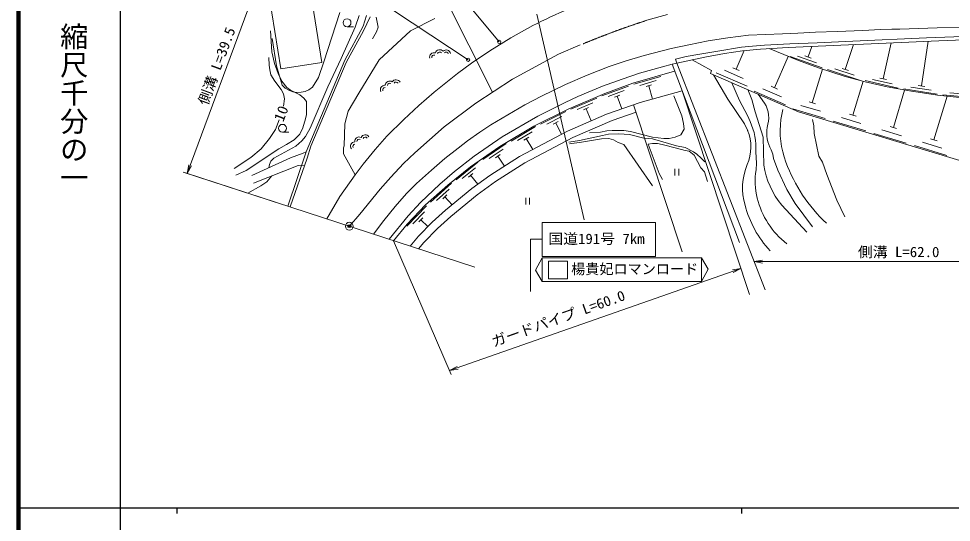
# Model space of a CAD drawing. Units: millimetres, scale not verified. Extents: x 40000 to 680000, y 20000 to 380000.
# Drawn here: x 40000 to 205144, y 202409 to 291668 of the extents above; entities that cross this region are included whole.
import ezdxf
from ezdxf.enums import TextEntityAlignment as Align

# ---------------------------------------------------------------- set-up
doc = ezdxf.new("R2010")
doc.units = ezdxf.units.MM
doc.header["$LTSCALE"] = 1000
doc.header["$PDMODE"] = 32
doc.header["$PDSIZE"] = 500
doc.linetypes.add('CHAIN', pattern=[18.5, 12, -1.5, 3.5, -1.5])
for name, color, linetype, lineweight in [('M-BGD', 7, 'Continuous', 13), ('M-BMK', 2, 'CHAIN', 13), ('M-STR-HTXT', 7, 'Continuous', 13), ('M-TTL', 2, 'Continuous', 140), ('M-TTL-BAND', 7, 'Continuous', 25), ('M-WORK', 1, 'Continuous', 13)]:
    doc.layers.add(name, color=color, linetype=linetype, lineweight=lineweight)
doc.layers.add('M-OTRS', color=6, linetype='Continuous')
doc.styles.add('@ＭＳ ゴシック', font='')
doc.styles.add('ＭＳ ゴシック', font='')
doc.styles.get('@ＭＳ ゴシック').set_extended_font_data('@MS Gothic')
doc.styles.get('ＭＳ ゴシック').set_extended_font_data('MS Gothic')

# ---------------------------------------------------------------- blocks, each defined once
blk = doc.blocks.new('open_arrow')
at = {"color": 0, "linetype": 'Continuous', "lineweight": -2}
blk.add_lwpolyline([(7.5, 1.25), (0, 0), (7.5, -1.25)], dxfattribs=at)

msp = doc.modelspace()

# ---------------------------------------------------------------- linework, layer by layer
at = {"layer": 'M-BGD'}
msp.add_circle((98553, 254882), 700, dxfattribs=at)
at = {"layer": 'M-BMK'}
for p, q in [((151229, 291371), (154866, 292391)), ((135600, 285372), (139447, 286999)), ((127414, 280951), (135600, 285372)), ((120952, 276675), (127414, 280951)), ((115341, 272473), (120952, 276675)), ((110143, 267882), (115341, 272473)), ((108168, 265977), (110143, 267882)), ((105912, 263583), (108168, 265977)), ((104021, 261449), (105912, 263583)), ((100398, 256999), (104021, 261449)), ((98553, 254882), (100398, 256999))]:
    msp.add_line(p, q, dxfattribs=at)
msp.add_arc((197267, 149266), 149377, 107.95087, 112.77234, dxfattribs=at)
at = {"layer": 'M-OTRS'}
msp.add_point((98553, 254882), dxfattribs=at)
at = {"layer": 'M-STR-HTXT'}
for p, q in [((101108, 324270), (123885, 278616)), ((69856, 264251), (83497, 301089)), ((156543, 283768), (172172, 243592)), ((157468, 278874), (169396, 242789)), ((86696, 258754), (69143, 264484)), ((106391, 252323), (116608, 228616)), ((170221, 248607), (221781, 248607)), ((116312, 229304), (167871, 247405))]:
    msp.add_line(p, q, dxfattribs=at)
for points in [[(171721, 248857), (170221, 248607), (171721, 248357)], [(166538, 246672), (167871, 247405), (166372, 247144)], [(117644, 230037), (116312, 229304), (117810, 229565)]]:
    msp.add_lwpolyline(points, dxfattribs=at)
at = {"layer": 'M-TTL'}
msp.add_line((40000, 380000), (40000, 20000), dxfattribs=at)
at = {"layer": 'M-TTL-BAND'}
for p, q in [((58000, 370000), (58000, 20000)), ((40000, 205000), (579000, 205000)), ((68000, 205000), (68000, 204000)), ((168000, 205000), (168000, 204000))]:
    msp.add_line(p, q, dxfattribs=at)
at = {"layer": 'M-WORK'}
for p, q in [((94793, 324081), (125095, 287552)), ((80246, 310451), (119569, 284376)), ((94057, 283991), (96840, 292770)), ((131752, 292477), (140125, 256020)), ((99612, 290152), (100320, 292251)), ((101603, 292231), (101009, 290350)), ((101061, 289483), (102251, 291985)), ((103307, 291903), (103654, 290131)), ((109401, 289496), (113714, 291702)), ((84820, 285795), (84570, 289497)), ((97130, 284582), (99612, 290152)), ((101009, 290350), (97763, 284315)), ((97976, 283921), (101061, 289483)), ((98144, 290234), (99265, 290234)), ((103344, 289325), (102637, 288098)), ((103654, 290131), (103344, 289325)), ((103814, 284350), (109401, 289496)), ((127162, 288278), (131032, 290430)), ((175256, 288993), (177987, 289101)), ((177987, 289101), (181111, 289260)), ((181111, 289260), (184946, 289418)), ((184946, 289418), (189457, 289579)), ((189457, 289579), (192580, 289728)), ((192580, 289728), (194613, 289789)), ((194613, 289789), (196001, 289789)), ((196001, 289789), (202626, 290040)), ((200727, 288251), (224654, 289102)), ((202626, 290040), (209319, 290139)), ((84889, 288155), (85659, 283314)), ((123415, 285936), (127162, 288278)), ((158657, 287053), (162058, 287747)), ((162058, 287747), (165597, 288267)), ((165597, 288267), (169206, 288718)), ((169206, 288718), (175256, 288993)), ((176260, 286547), (202932, 287756)), ((176533, 287222), (181409, 287396)), ((181409, 287396), (187690, 287656)), ((187690, 287656), (200727, 288251)), ((193051, 280994), (194518, 287375)), ((199844, 279745), (201036, 287670)), ((202932, 287756), (230673, 288810)), ((85308, 283736), (84820, 285795)), ((120187, 283749), (123415, 285936)), ((150762, 285144), (155516, 286376)), ((155516, 286376), (158657, 287053)), ((160613, 285383), (163774, 285916)), ((163774, 285916), (168014, 286594)), ((164991, 285493), (168142, 285971)), ((167032, 282723), (168461, 286001)), ((168014, 286594), (169935, 286780)), ((168142, 285971), (171347, 286272)), ((169935, 286780), (172042, 286992)), ((171347, 286272), (176260, 286547)), ((172042, 286992), (176533, 287222)), ((172862, 286357), (178069, 284221)), ((179764, 284893), (180418, 286735)), ((186368, 282661), (187818, 287071)), ((84297, 284759), (84357, 283448)), ((97763, 284315), (90894, 268071)), ((94736, 279603), (97130, 284582)), ((100225, 278466), (103814, 284350)), ((144551, 283183), (147379, 284138)), ((147379, 284138), (150762, 285144)), ((155687, 283581), (161504, 284855)), ((156277, 284458), (158197, 284949)), ((156543, 283768), (156277, 284458)), ((158197, 284949), (160613, 285383)), ((159270, 284366), (162689, 282501)), ((161504, 284855), (164991, 285493)), ((173808, 279433), (176226, 284977)), ((176602, 284955), (182256, 282946)), ((181292, 283819), (177900, 285024)), ((178069, 284221), (181630, 282956)), ((180329, 284692), (179198, 285093)), ((84357, 283448), (84456, 282580)), ((84456, 282580), (84667, 281700)), ((85928, 281965), (85308, 283736)), ((85659, 283314), (86631, 279879)), ((91718, 269054), (97976, 283921)), ((93068, 281249), (94057, 283991)), ((117724, 281945), (120187, 283749)), ((140664, 281674), (144551, 283183)), ((149952, 281984), (154030, 283147)), ((154030, 283147), (155687, 283581)), ((155687, 283581), (167638, 251984)), ((162689, 282501), (162485, 281969)), ((168282, 281087), (164982, 282526)), ((167582, 282484), (166482, 282963)), ((180518, 276732), (182331, 282725)), ((181630, 282956), (186330, 281410)), ((183206, 282648), (188905, 280774)), ((187922, 281624), (184502, 282748)), ((186938, 282473), (185798, 282848)), ((84667, 281700), (85385, 280560)), ((86583, 280602), (85928, 281965)), ((92044, 279514), (93068, 281249)), ((113556, 278626), (117724, 281945)), ((136812, 280008), (140664, 281674)), ((143377, 279729), (146847, 280961)), ((146847, 280961), (149952, 281984)), ((148740, 280213), (156154, 282348)), ((153703, 281434), (148898, 280050)), ((162485, 281969), (178076, 275172)), ((165581, 277408), (163030, 281732)), ((163482, 282089), (168982, 279691)), ((186330, 281410), (189890, 280489)), ((194694, 280103), (191185, 280909)), ((193636, 280859), (192467, 281128)), ((85385, 280560), (86464, 279098)), ((86464, 279098), (86885, 278329)), ((87504, 279469), (86583, 280602)), ((88150, 279000), (87504, 279469)), ((91593, 272289), (94736, 279603)), ((132576, 277958), (136812, 280008)), ((139021, 277872), (143377, 279729)), ((147969, 279721), (143268, 278017)), ((143761, 278409), (148740, 280213)), ((149998, 279847), (152880, 280677)), ((151097, 279643), (152058, 279920)), ((151577, 279781), (152257, 277422)), ((166299, 280307), (167632, 277172)), ((175059, 277797), (171759, 279236)), ((174358, 279193), (173258, 279673)), ((187696, 274559), (189520, 280585)), ((189890, 280489), (193763, 279599)), ((189904, 280691), (195751, 279347)), ((193763, 279599), (197730, 278849)), ((196728, 279202), (202661, 278309)), ((201549, 278982), (197989, 279518)), ((200437, 279655), (199250, 279834)), ((86885, 278329), (87075, 277464)), ((87075, 277464), (86910, 276136)), ((89793, 278172), (88150, 279000)), ((90501, 277597), (89793, 278172)), ((90938, 277005), (90501, 277597)), ((98366, 275244), (100225, 278466)), ((110832, 276284), (113556, 278626)), ((129649, 276401), (132576, 277958)), ((136748, 276779), (139021, 277872)), ((137272, 275650), (143761, 278409)), ((142370, 277600), (137768, 275643)), ((144378, 277888), (147199, 278910)), ((145489, 277758), (146429, 278099)), ((145959, 277929), (146778, 275669)), ((150047, 276806), (157468, 278874)), ((157419, 274472), (155981, 277967)), ((169098, 279086), (169837, 277369)), ((170259, 278798), (175759, 276401)), ((170938, 278284), (172087, 276700)), ((194875, 272387), (196879, 279010)), ((197730, 278849), (202711, 278100)), ((202053, 270215), (204384, 277917)), ((202711, 278100), (206584, 277678)), ((203639, 278151), (209613, 277599)), ((208465, 278207), (204880, 278538)), ((90963, 274699), (90938, 277005)), ((108177, 273820), (110832, 276284)), ((123628, 272862), (129649, 276401)), ((131942, 274385), (136748, 276779)), ((138884, 275575), (141645, 276748)), ((140000, 275506), (140920, 275897)), ((144113, 274741), (150047, 276806)), ((148883, 276401), (157501, 250318)), ((168521, 273051), (165581, 277408)), ((167632, 277172), (169057, 274507)), ((169837, 277369), (170407, 275176)), ((181951, 275253), (178505, 276296)), ((181092, 276558), (179943, 276906)), ((90789, 273894), (90963, 274699)), ((97783, 273038), (98366, 275244)), ((125627, 270741), (131942, 274385)), ((131199, 272596), (137272, 275650)), ((136874, 275226), (132407, 272980)), ((133525, 272982), (136205, 274330)), ((137190, 271722), (144113, 274741)), ((140460, 275701), (141376, 273548)), ((145075, 273624), (149313, 275099)), ((157747, 273066), (157419, 274472)), ((169057, 274507), (169515, 273417)), ((170407, 275176), (171808, 270677)), ((175307, 275592), (174970, 273793)), ((177067, 275687), (182810, 273949)), ((178076, 275172), (208594, 265936)), ((188270, 274386), (187122, 274733)), ((85477, 272041), (86154, 273741)), ((90318, 272320), (90789, 273894)), ((97647, 269146), (97783, 273038)), ((105193, 270818), (108177, 273820)), ((121668, 271560), (123628, 272862)), ((125178, 268987), (131199, 272596)), ((131518, 272554), (127229, 269983)), ((134643, 272985), (135537, 273434)), ((135090, 273209), (136121, 271158)), ((138152, 270605), (145075, 273624)), ((157858, 272087), (157747, 273066)), ((169106, 271764), (168521, 273051)), ((180537, 273814), (180798, 272685)), ((180798, 272685), (180869, 271304)), ((184245, 273514), (189988, 271776)), ((189129, 273081), (185684, 274124)), ((195449, 272213), (194300, 272561)), ((84401, 270410), (85477, 272041)), ((86722, 271538), (87844, 271538)), ((88806, 270213), (89760, 271217)), ((89760, 271217), (90318, 272320)), ((90796, 270776), (91593, 272289)), ((119499, 270016), (121668, 271560)), ((128344, 270069), (130917, 271611)), ((128653, 267211), (137190, 271722)), ((139303, 270097), (143406, 270989)), ((141058, 271451), (143050, 271577)), ((143050, 271577), (144166, 271800)), ((143406, 270989), (144434, 271212)), ((144166, 271800), (145095, 271875)), ((144434, 271212), (146293, 271262)), ((145095, 271875), (146161, 271863)), ((146161, 271863), (147172, 271832)), ((146293, 271262), (148140, 271150)), ((147172, 271832), (148349, 271648)), ((148140, 271150), (150693, 270497)), ((148349, 271648), (152207, 270674)), ((156272, 270649), (157263, 271096)), ((157263, 271096), (157858, 272087)), ((180869, 271304), (181685, 267270)), ((191424, 271342), (197167, 269604)), ((196308, 270908), (192862, 271951)), ((82927, 268571), (84401, 270410)), ((86055, 268577), (87418, 269395)), ((87418, 269395), (88806, 270213)), ((89070, 269094), (90123, 270005)), ((90123, 270005), (90796, 270776)), ((103128, 268476), (105193, 270818)), ((117816, 268732), (119499, 270016)), ((120664, 267288), (125627, 270741)), ((126340, 269541), (122216, 266714)), ((129459, 270154), (130316, 270668)), ((129616, 266094), (138152, 270605)), ((129887, 270411), (131047, 268476)), ((137420, 269787), (139303, 270097)), ((137518, 269483), (139666, 269804)), ((139666, 269804), (143211, 270361)), ((143211, 270361), (144488, 270411)), ((144488, 270411), (145318, 270188)), ((145318, 270188), (146173, 269717)), ((146173, 269717), (147177, 269395)), ((147177, 269395), (152233, 262033)), ((150693, 270497), (152216, 270391)), ((151478, 269405), (152206, 269561)), ((153421, 264217), (151478, 269405)), ((152206, 269561), (153143, 269544)), ((152207, 270674), (154239, 270414)), ((152216, 270391), (156474, 269125)), ((153143, 269544), (153924, 269370)), ((153924, 269370), (156509, 268694)), ((154239, 270414), (155206, 270451)), ((155206, 270451), (156272, 270649)), ((171808, 270677), (171944, 265707)), ((203486, 268736), (200041, 269779)), ((202627, 270041), (201479, 270388)), ((80304, 264785), (86055, 268577)), ((81129, 267054), (82927, 268571)), ((85203, 266927), (89070, 269094)), ((90894, 268071), (87646, 258443)), ((88130, 267022), (90361, 267852)), ((90361, 267852), (90894, 268071)), ((91087, 266965), (91718, 269054)), ((97511, 268799), (97647, 269146)), ((97522, 267705), (97511, 268799)), ((99578, 264018), (97522, 267705)), ((101029, 265856), (103128, 268476)), ((115473, 266876), (117816, 268732)), ((119990, 265430), (125178, 268987)), ((123323, 266867), (125798, 268563)), ((124431, 267020), (125256, 267585)), ((156474, 269125), (158023, 268806)), ((156509, 268694), (158002, 268295)), ((158002, 268295), (158748, 268173)), ((158023, 268806), (159483, 268062)), ((158748, 268173), (159598, 267462)), ((159483, 268062), (160094, 267682)), ((160094, 267682), (160838, 266956)), ((170662, 266040), (170526, 268072)), ((173259, 268411), (173518, 267651)), ((173518, 267651), (173658, 266889)), ((198602, 269169), (204345, 267431)), ((78142, 265121), (81129, 267054)), ((81301, 263861), (88130, 267022)), ((84393, 265840), (84653, 266409)), ((84653, 266409), (85203, 266927)), ((88076, 258303), (91087, 266965)), ((113079, 264828), (115473, 266876)), ((117159, 264581), (120664, 267288)), ((121329, 266258), (117445, 263110)), ((123448, 263897), (128653, 267211)), ((124411, 262780), (129616, 266094)), ((124843, 267303), (126045, 265550)), ((159598, 267462), (160760, 265223)), ((160838, 266956), (161475, 266265)), ((170561, 264867), (170662, 266040)), ((173658, 266889), (174438, 264844)), ((181685, 267270), (182305, 266229)), ((182305, 266229), (183073, 264061)), ((69565, 264346), (120781, 247626)), ((78445, 263935), (80304, 264785)), ((81597, 262498), (89492, 265633)), ((84322, 265259), (84393, 265840)), ((89492, 265633), (90098, 265712)), ((90098, 265712), (90611, 265596)), ((99578, 264018), (101029, 265856)), ((110459, 262434), (113079, 264828)), ((114591, 262308), (117159, 264581)), ((115965, 262168), (119990, 265430)), ((118536, 263351), (120867, 265240)), ((156211, 265033), (156211, 263877)), ((156899, 265033), (156899, 263877)), ((160760, 265223), (161437, 264512)), ((161437, 264512), (161998, 262826)), ((174438, 264844), (176011, 261379)), ((82870, 262025), (83967, 262778)), ((83967, 262778), (84849, 263789)), ((96845, 260141), (99578, 264018)), ((119628, 263592), (120405, 264222)), ((120017, 263907), (121297, 262327)), ((120238, 261555), (123448, 263897)), ((121201, 260437), (124411, 262780)), ((154011, 263159), (153421, 264217)), ((183073, 264061), (184895, 259500)), ((80596, 260745), (82870, 262025)), ((108672, 260664), (110459, 262434)), ((111156, 259064), (114591, 262308)), ((112061, 258663), (115965, 262168)), ((116651, 262515), (112930, 259175)), ((114009, 259471), (116241, 261475)), ((115571, 257720), (120238, 261555)), ((176011, 261379), (177480, 258909)), ((94582, 256179), (96845, 260141)), ((106659, 258408), (108672, 260664)), ((115087, 259767), (115831, 260435)), ((115459, 260101), (116736, 258678)), ((116533, 256603), (121201, 260437)), ((129773, 259891), (129773, 258735)), ((130460, 259891), (130460, 258735)), ((184895, 259500), (186258, 256538)), ((104656, 255925), (106659, 258408)), ((112198, 258517), (108746, 254901)), ((108781, 255228), (112061, 258663)), ((108987, 256721), (111156, 259064)), ((113194, 255603), (115571, 257720)), ((175101, 258636), (179546, 253859)), ((177480, 258909), (180570, 254775)), ((105583, 252587), (108987, 256721)), ((109798, 255279), (111869, 257449)), ((110850, 255657), (111540, 256380)), ((111195, 256018), (112446, 254825)), ((114156, 254486), (116533, 256603)), ((102821, 253489), (104656, 255925)), ((106391, 252323), (108781, 255228)), ((110785, 253095), (113194, 255603)), ((111748, 251978), (114156, 254486)), ((109306, 251372), (110785, 253095)), ((110807, 250882), (111748, 251978)), ((130623, 243315), (130623, 252594)), ((130623, 252594), (132694, 252594)), ((132702, 249310), (131518, 247096)), ((160904, 249310), (162071, 247287)), ((131518, 247096), (132702, 245090)), ((162071, 247287), (160904, 245090))]:
    msp.add_line(p, q, dxfattribs=at)
for points in [[(91566, 297229), (84291, 296076), (86401, 282758), (93676, 283910)], [(132694, 255570), (132694, 249510), (152734, 249510), (152734, 255570)], [(132702, 249310), (132702, 245090), (160904, 245090), (160904, 249310)], [(133798, 248719), (133798, 245589), (137181, 245589), (137181, 248719)]]:
    msp.add_lwpolyline(points, close=True, dxfattribs=at)
for centre, radius in [((98144, 290934), 700), ((125095, 287552), 300), ((119569, 284376), 300), ((86722, 272238), 700)]:
    msp.add_circle(centre, radius, dxfattribs=at)
for centre, radius, start, end in [((194287, 164366), 141043, 110.95356, 116.6464), ((114557, 285357), 800, 42.926, 162.926), ((114557, 285357), 400, 42.926, 162.926), ((115688, 285316), 800, 12.926, 132.926), ((115688, 285316), 400, 12.926, 132.926), ((113557, 284827), 800, 72.926, 192.926), ((113557, 284827), 400, 72.926, 192.926), ((106812, 280036), 800, 26.35821, 146.35821), ((89526, 282495), 3902, 222.10174, 310.19699), ((104853, 279066), 800, 86.35821, 206.35821), ((104853, 279066), 400, 86.35821, 206.35821), ((105703, 279813), 800, 56.35821, 176.35821), ((105703, 279813), 400, 56.35821, 176.35821), ((106812, 280036), 400, 26.35821, 146.35821), ((167791, 274095), 5024, 340.28512, 31.22751), ((159450, 268746), 11096, 356.51979, 24.89577), ((190285, 271771), 15448, 172.48197, 200.962), ((101362, 270283), 800, 34.6592, 154.6592), ((162057, 268916), 7603, 335.94317, 22.73975), ((178586, 271461), 6139, 171.19343, 209.78661), ((99564, 269040), 800, 94.6592, 214.6592), ((99564, 269040), 400, 94.6592, 214.6592), ((100297, 269902), 800, 64.6592, 184.6592), ((100297, 269902), 400, 64.6592, 184.6592), ((101362, 270283), 400, 34.6592, 154.6592), ((202269, 275938), 28132, 200.15363, 226.88736), ((178966, 261685), 10789, 157.4851, 196.43122), ((183437, 262927), 13021, 171.4307, 193.66914), ((186305, 267878), 14524, 188.59665, 219.51783), ((184844, 263241), 14463, 193.55883, 232.33639), ((186788, 263297), 18759, 194.39571, 222.88116)]:
    msp.add_arc(centre, radius, start, end, dxfattribs=at)

# ---------------------------------------------------------------- block references
at = {"layer": 'M-STR-HTXT', "xscale": 200, "yscale": 200, "rotation": 69.7}
msp.add_blockref('open_arrow', (69856, 264251), dxfattribs=at)

# ---------------------------------------------------------------- texts
at = {"layer": 'M-STR-HTXT', "style": 'ＭＳ ゴシック', "width": 1.05}
for s, rotation, p in [('側溝 L=39.5', 69.681, (76442, 282757)), ('ガードパイプ L=60.0', 19.686, (136036, 237156))]:
    msp.add_text(s, height=1833, rotation=rotation, dxfattribs=at).set_placement(p, align=Align.BOTTOM_CENTER)
msp.add_text('側溝 L=62.0', height=1833, dxfattribs=at).set_placement((195820, 248857), align=Align.BOTTOM_CENTER)
at = {"layer": 'M-TTL-BAND', "style": '@ＭＳ ゴシック'}
msp.add_text('縮尺千分の一', height=3666, rotation=270, dxfattribs=at).set_placement((49777, 261030), align=Align.MIDDLE_RIGHT)
at = {"layer": 'M-WORK', "style": 'ＭＳ ゴシック', "width": 1.1}
msp.add_text('10', height=1833, rotation=68.976, dxfattribs=at).set_placement((87352, 273044), align=Align.BOTTOM_LEFT)
at = {"layer": 'M-WORK', "style": 'ＭＳ ゴシック', "width": 1.05}
msp.add_text('国道191号 7km', height=1833, dxfattribs=at).set_placement((133793, 251192), align=Align.BOTTOM_LEFT)
at = {"layer": 'M-WORK', "style": 'ＭＳ ゴシック'}
msp.add_text('楊貴妃ロマンロード', height=1833, dxfattribs=at).set_placement((137825, 245848), align=Align.BOTTOM_LEFT)

doc.saveas('drawing.dxf')
